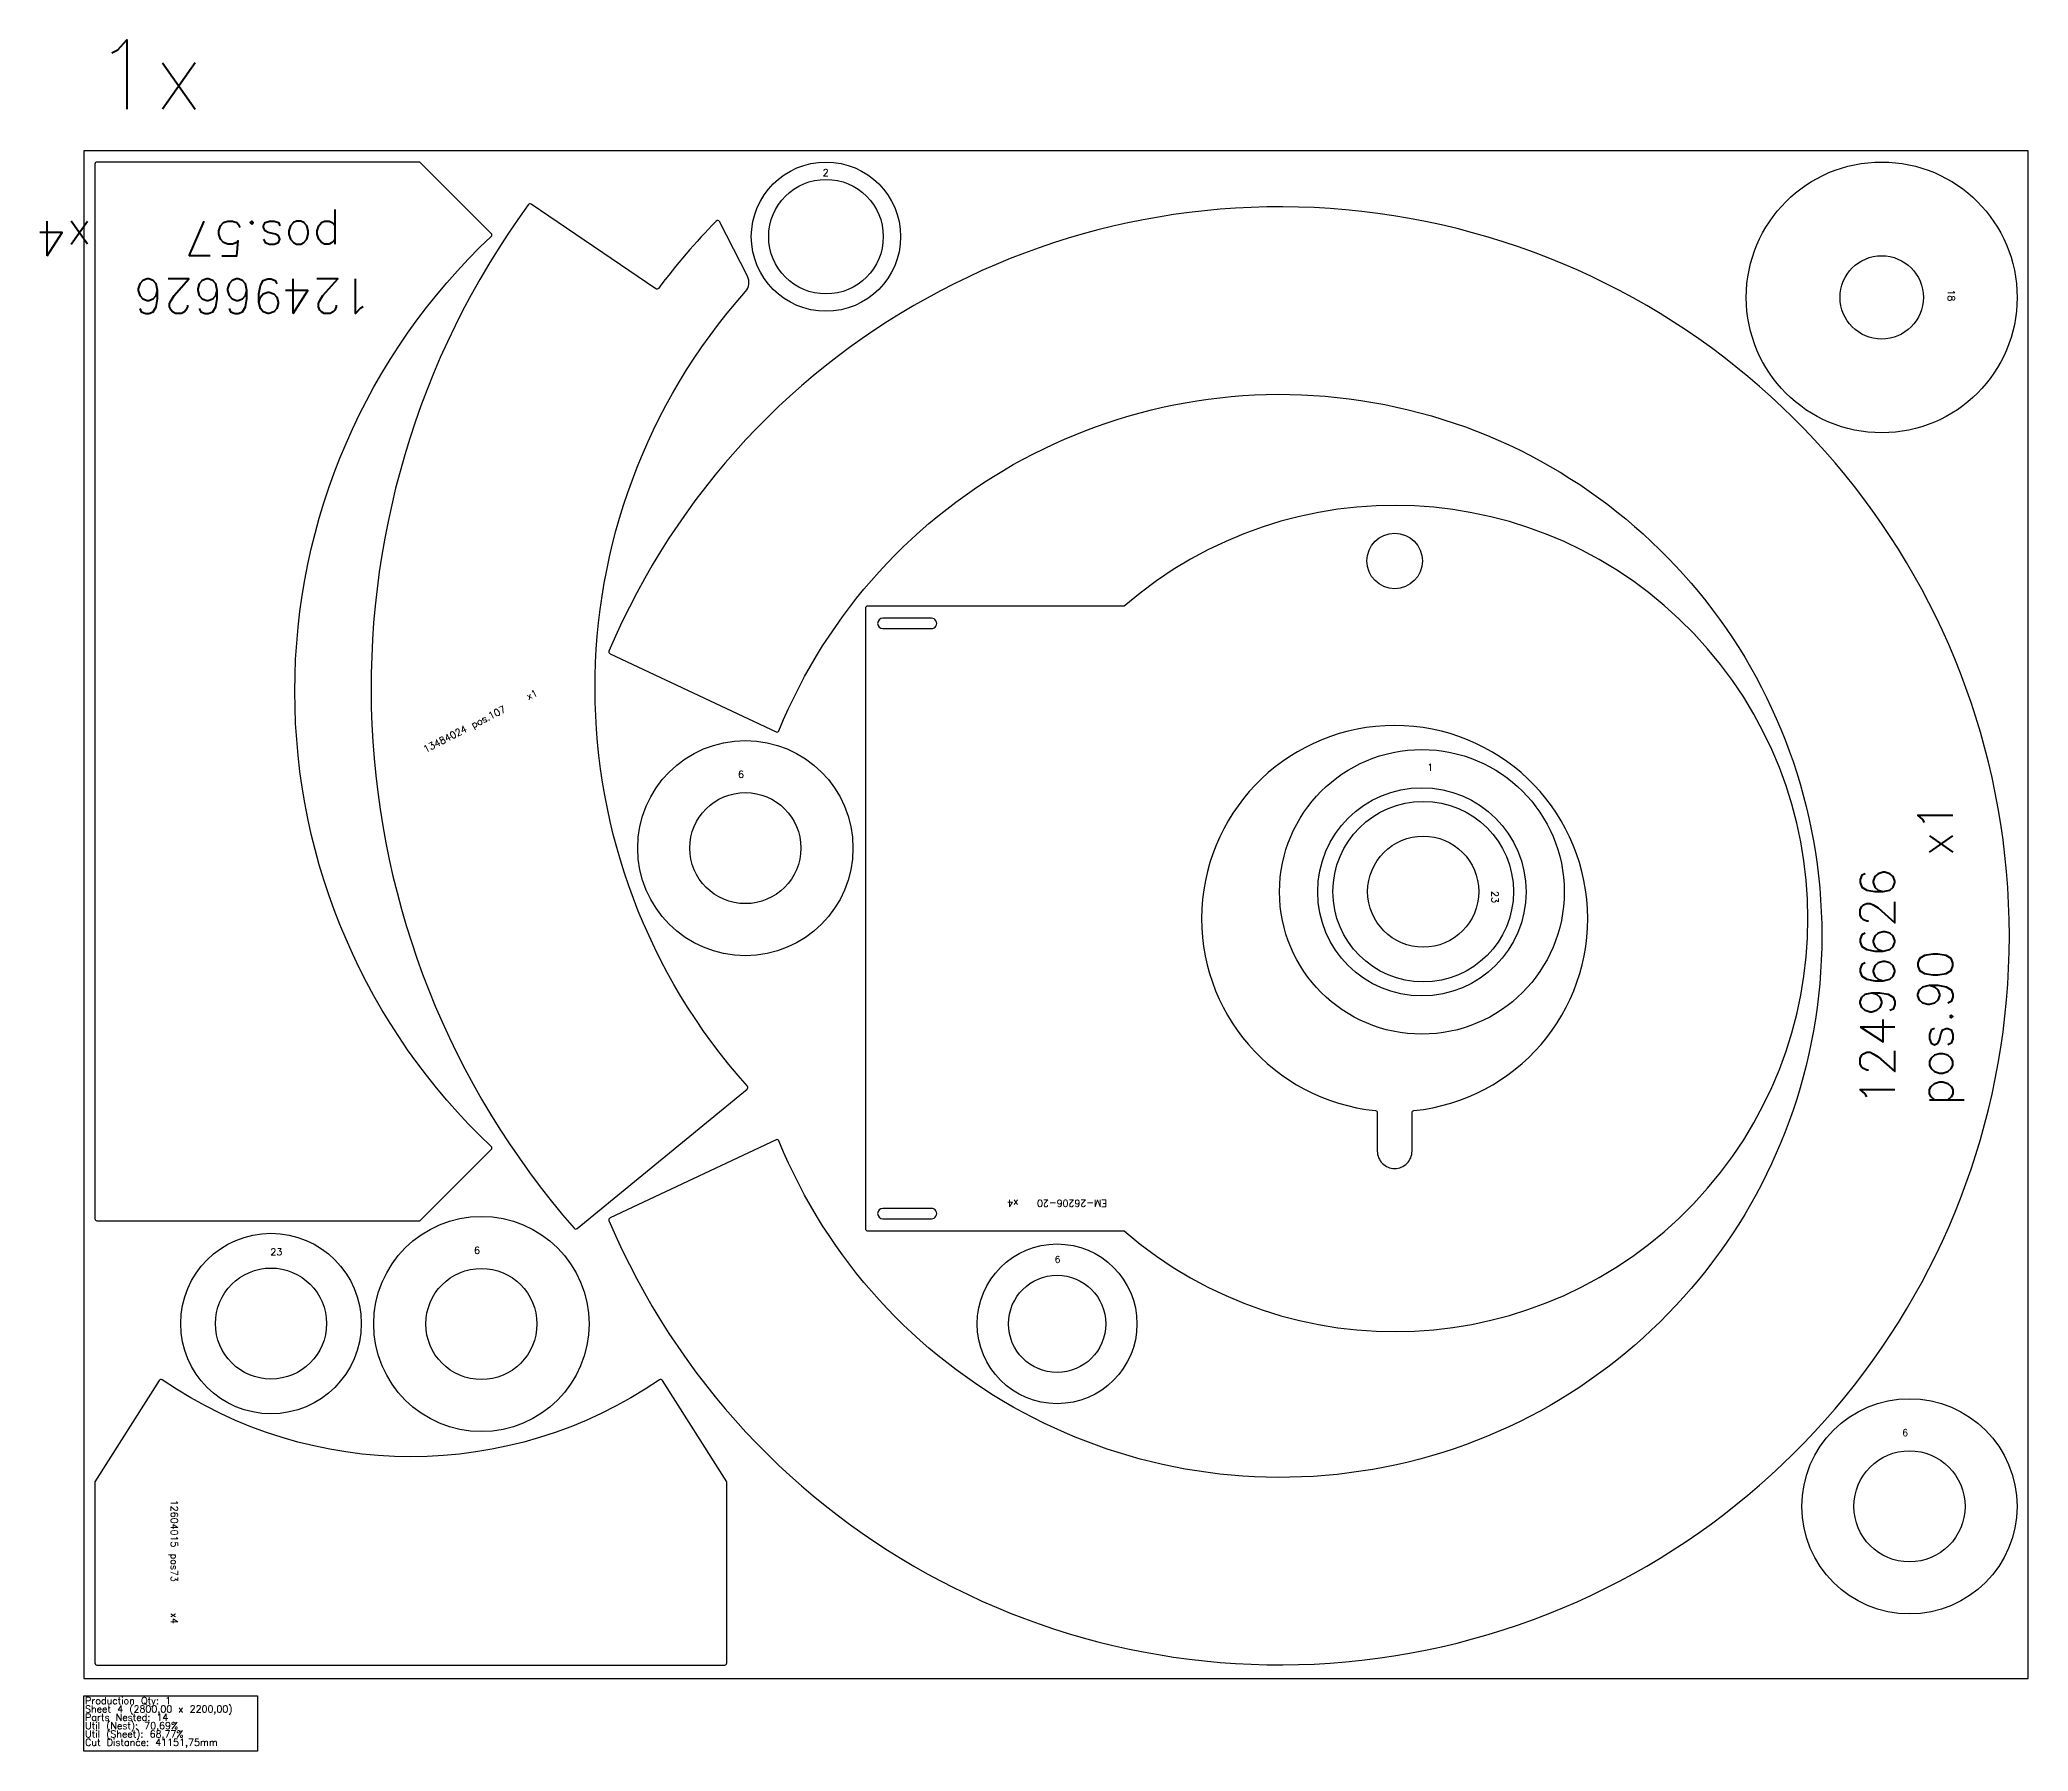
# Model space of a CAD drawing. Header units: millimetres. Extents: x 0 to 68500, y -105 to 2360.
# Drawn here: x 8757 to 11620, y -105 to 2360 of the extents above; entities that cross this region are included whole.
import ezdxf

# ---------------------------------------------------------------- set-up
doc = ezdxf.new("R2010")
doc.units = ezdxf.units.MM
for name, color, linetype in [('--NestedParts--', 7, 'Continuous'), ('sheet', 24, 'Continuous'), ('Stats', 7, 'Continuous'), ('Texto', 7, 'Continuous')]:
    doc.layers.add(name, color=color, linetype=linetype)
doc.styles.get("Standard").update_dxf_attribs({"font": 'txt.shx'})

msp = doc.modelspace()

# ---------------------------------------------------------------- linework, layer by layer
at = {"layer": '--NestedParts--', "color": 4}
for points in [[(9304, 2184), (8839, 2184, 0.414214), (8836, 2181), (8836, 662, 0.414214), (8839, 659), (9304, 659), (9406.8, 761.8, 0.422824), (9406.7, 766.1, -0.431406), (9406.7, 2076.9, 0.422824), (9406.8, 2081.2)], [(9816.9, 775.6), (9577.8, 663.1, 0.403086), (9576.3, 659.3, 4.916559), (9576.3, 1479.6, 0.403086), (9577.8, 1475.7), (9816.9, 1363.3, 0.429234), (9821, 1364.8, -5.083833), (9821, 774, 0.429234)]]:
    msp.add_lwpolyline(points, format="xyb", close=True, dxfattribs=at)
at = {"layer": '--NestedParts--', "color": 7}
for points in [[(9730.7, 2098.8, 0.033236), (9647.7, 2002, -0.400742), (9643.6, 2001.4), (9464.1, 2123.2, 0.404687), (9460, 2122.4, 0.350279), (9526.3, 648.2, 0.405054), (9530.5, 647.8), (9775.2, 848.8, 0.426831), (9775.6, 853.1, -0.380881), (9772.8, 1997.3, 0.30896), (9775.6, 2019.7), (9735.5, 2098.1, 0.512047)], [(9948.7, 644.4), (10318.4, 644.4, 2.187249), (10318.4, 1544.4), (9948.7, 1544.4, 0.414214), (9945.7, 1541.4), (9945.7, 647.4, 0.414214)], [(9970.7, 1526.9, 0.99996), (9970.7, 1511.9), (10040.7, 1511.9, 1.000016), (10040.7, 1526.9)], [(10680, 817.8, -0.385273), (10682.7, 814.8), (10682.7, 759.4, 0.414214), (10707.7, 734.4), (10707.7, 734.4, 0.414214), (10732.7, 759.4), (10732.7, 814.8, -0.385273), (10735.4, 817.8, 20.021482)], [(9970.7, 661.9), (10040.7, 661.9, 1.000041), (10040.7, 676.9), (9970.7, 676.9, 0.999988)], [(8836, 22.2, 0.414214), (8839, 19.2), (9743, 19.2, 0.414214), (9746, 22.2), (9746, 283.2), (9653.3, 429.2, 0.424306), (9649.1, 430, -0.30944), (8932.9, 430, 0.424306), (8928.7, 429.2), (8836, 283.2)]]:
    msp.add_lwpolyline(points, format="xyb", close=True, dxfattribs=at)
for centre, radius in [((9888.8, 2076.5), 107.5), ((11409, 1989), 195), ((9888.8, 2076.5), 82.5), ((11409, 1989), 60), ((10707.7, 1609.4), 40), ((9772.7, 1195.8), 155), ((10746.9, 1132.8), 205), ((9772.7, 1195.8), 80), ((10746.9, 1132.8), 150), ((10748.8, 1133.1), 130), ((10748.8, 1133.1), 80), ((9392.6, 510.4), 155), ((9089.6, 511), 130), ((10221.6, 510.6), 115), ((9089.6, 511), 80), ((9392.6, 510.4), 80), ((10221.6, 510.6), 70), ((11449, 247.7), 155), ((11449, 247.7), 80)]:
    msp.add_circle(centre, radius, dxfattribs=at)
at = {"layer": 'sheet', "color": 7}
msp.add_lwpolyline([(8820, 0), (11620, 0), (11620, 2200), (8820, 2200)], close=True, dxfattribs=at)
at = {"layer": 'Stats', "color": 151}
msp.add_lwpolyline([(8820, -25), (9070, -25), (9070, -105), (8820, -105), (8820, -25)], close=True, dxfattribs=at)

# ---------------------------------------------------------------- texts
at = {"insert": (8834.8, 2360.1), "char_height": 100, "attachment_point": 1}
msp.add_mtext_dynamic_manual_height_columns('1x', width=283.974, gutter_width=1, heights=[0], dxfattribs=at)
at = {"layer": 'Stats', "color": 60}
for s, p in [('Production Qty: 1', (8822, -37)), ('Sheet 4 (2800,00 x 2200,00)', (8822, -49)), ('Parts Nested: 14', (8822, -61)), ('Util (Nest): 70,69%', (8822, -73)), ('Util (Sheet): 68,77%', (8822, -85)), ('Cut Distance: 41151,75mm', (8822, -97))]:
    msp.add_text(s, height=10, dxfattribs=at).set_placement(p)
at = {"layer": 'Texto', "color": 3, "char_height": 10, "width": 25.724, "attachment_point": 1}
for s, insert in [('2', (9884.1, 2173.7)), ('1', (10754.6, 1317.3)), ('6', (9762.1, 1307)), ('23', (9088.8, 619.3)), ('6', (9382.1, 621.6)), ('6', (10217.9, 608.3)), ('6', (11438.5, 358.9))]:
    msp.add_mtext(s, dxfattribs=dict(at, insert=insert))
at = {"layer": 'Texto', "color": 3, "attachment_point": 1}
for s, insert, char_height, width, rotation in [('12496626\\P pos.57   x4', (9235, 1965.7), 50, 647.601, 180), ('18', (11514.4, 2000.5), 10, 25.724, 270), ('13484024 pos.107    x1', (9307.5, 1341.8), 10, 373.149, 27.1149), ('12496626 pos.90   x1', (11377.9, 824.7), 50, 647.601, 90), ('23', (10857.2, 1133.9), 10, 25.724, 270), ('{\\W9.98851; \\W5.1529;  }EM-26206-20   x4', (10293.3, 679.2), 10, 226.8, 180), ('12604015 pos73     x4', (8955.3, 257.2), 10, 251.474, 270)]:
    msp.add_mtext(s, dxfattribs=dict(at, insert=insert, char_height=char_height, width=width, rotation=rotation))

doc.saveas('drawing.dxf')
